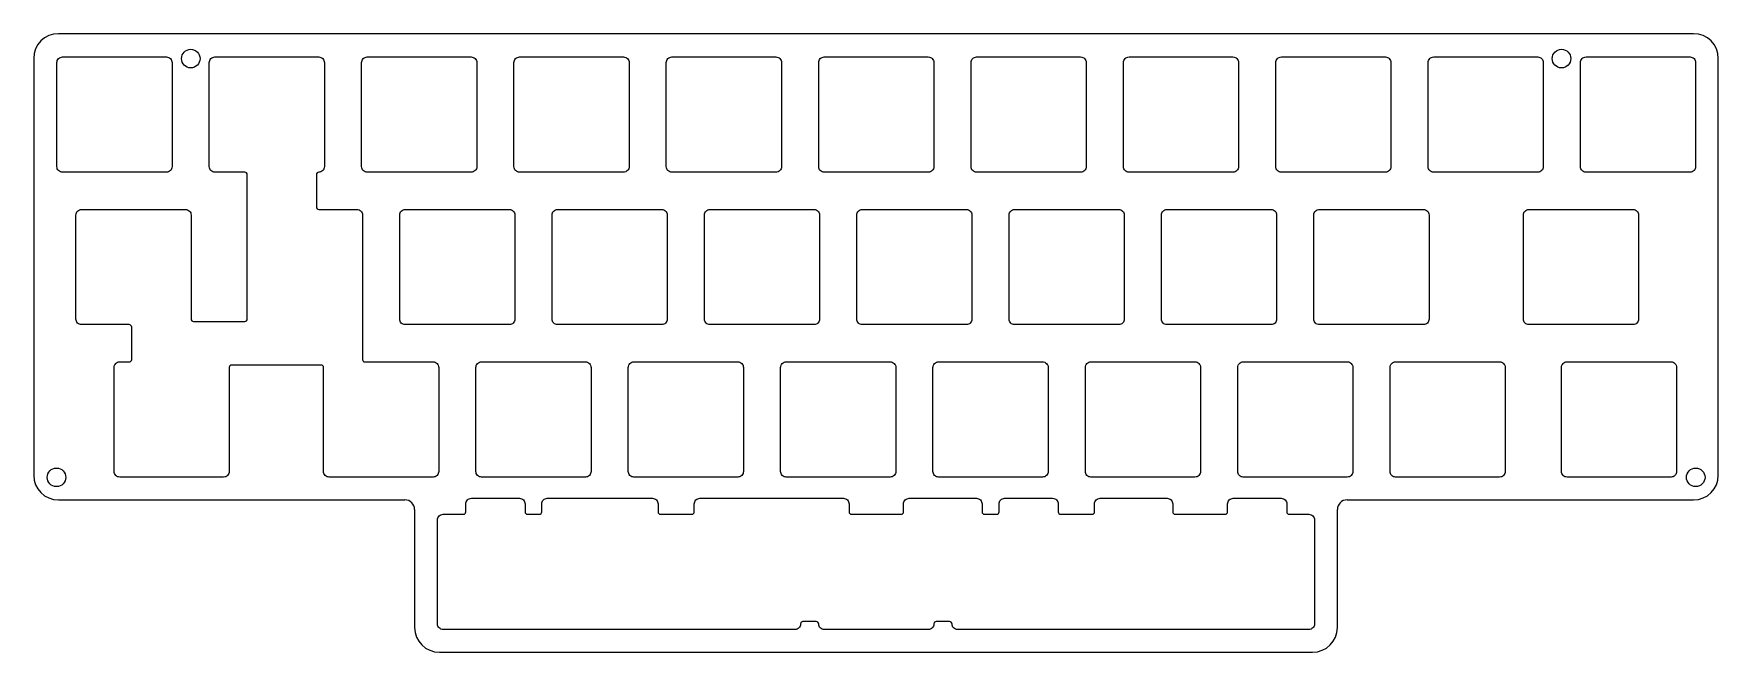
# Model space of a CAD drawing. Header units: millimetres. Extents: x 2 to 212, y 169 to 246.
import ezdxf

# ---------------------------------------------------------------- set-up
doc = ezdxf.new("R2010")
doc.units = ezdxf.units.MM
doc.layers.get('0').update_dxf_attribs({"linetype": 'CONTINUOUS'})

msp = doc.modelspace()

# ---------------------------------------------------------------- linework, layer by layer
for p, q in [((209.27, 246.18), (4.84, 246.18)), ((1.74, 243.07), (1.74, 191.02)), ((212.37, 191.02), (212.37, 243.07)), ((4.84, 187.92), (48.16, 187.92)), ((165.95, 187.92), (209.27, 187.92)), ((49.36, 186.72), (49.36, 171.98)), ((164.75, 171.98), (164.75, 186.72)), ((52.46, 168.88), (161.65, 168.88))]:
    msp.add_line(p, q)
for points in [[(5.34, 243.27), (18.34, 243.27, -0.414214), (19.04, 242.57), (19.04, 229.57, -0.414214), (18.34, 228.87), (5.34, 228.87, -0.414214), (4.64, 229.57), (4.64, 242.57, -0.414214)], [(37.39, 228.87, 0.414214), (37.09, 228.57), (37.09, 224.52, 0.414214), (37.39, 224.22), (42.15, 224.22, -0.414214), (42.85, 223.52), (42.85, 205.47, 0.414214), (43.15, 205.17), (51.68, 205.17, -0.414214), (52.38, 204.47), (52.38, 191.47, -0.414214), (51.68, 190.77), (38.68, 190.77, -0.414214), (37.98, 191.47), (37.98, 204.47, 0.414214), (37.68, 204.77), (26.49, 204.77, 0.414214), (26.19, 204.47), (26.19, 191.47, -0.414214), (25.49, 190.77), (12.49, 190.77, -0.414214), (11.79, 191.47), (11.79, 204.47, -0.414214), (12.49, 205.17), (13.69, 205.17, 0.414214), (13.99, 205.47), (13.99, 209.52, 0.414214), (13.69, 209.82), (7.72, 209.82, -0.414214), (7.02, 210.52), (7.02, 223.52, -0.414214), (7.72, 224.22), (20.72, 224.22, -0.414214), (21.42, 223.52), (21.42, 210.52, 0.414214), (21.72, 210.22), (28.15, 210.22, 0.414214), (28.45, 210.52), (28.45, 228.57, 0.414214), (28.15, 228.87), (24.39, 228.87, -0.414214), (23.69, 229.57), (23.69, 242.57, -0.414214), (24.39, 243.27), (37.39, 243.27, -0.414214), (38.09, 242.57), (38.09, 229.57, -0.414214)], [(57.14, 242.57), (57.14, 229.57, -0.414214), (56.44, 228.87), (43.44, 228.87, -0.414214), (42.74, 229.57), (42.74, 242.57, -0.414214), (43.44, 243.27), (56.44, 243.27, -0.414214)], [(76.19, 242.57), (76.19, 229.57, -0.414214), (75.49, 228.87), (62.49, 228.87, -0.414214), (61.79, 229.57), (61.79, 242.57, -0.414214), (62.49, 243.27), (75.49, 243.27, -0.414214)], [(95.24, 242.57), (95.24, 229.57, -0.414214), (94.54, 228.87), (81.54, 228.87, -0.414214), (80.84, 229.57), (80.84, 242.57, -0.414214), (81.54, 243.27), (94.54, 243.27, -0.414214)], [(114.29, 242.57), (114.29, 229.57, -0.414214), (113.59, 228.87), (100.59, 228.87, -0.414214), (99.89, 229.57), (99.89, 242.57, -0.414214), (100.59, 243.27), (113.59, 243.27, -0.414214)], [(133.34, 242.57), (133.34, 229.57, -0.414214), (132.64, 228.87), (119.64, 228.87, -0.414214), (118.94, 229.57), (118.94, 242.57, -0.414214), (119.64, 243.27), (132.64, 243.27, -0.414214)], [(152.39, 242.57), (152.39, 229.57, -0.414214), (151.69, 228.87), (138.69, 228.87, -0.414214), (137.99, 229.57), (137.99, 242.57, -0.414214), (138.69, 243.27), (151.69, 243.27, -0.414214)], [(171.44, 242.57), (171.44, 229.57, -0.414214), (170.74, 228.87), (157.74, 228.87, -0.414214), (157.04, 229.57), (157.04, 242.57, -0.414214), (157.74, 243.27), (170.74, 243.27, -0.414214)], [(190.49, 242.57), (190.49, 229.57, -0.414214), (189.79, 228.87), (176.79, 228.87, -0.414214), (176.09, 229.57), (176.09, 242.57, -0.414214), (176.79, 243.27), (189.79, 243.27, -0.414214)], [(209.54, 242.57), (209.54, 229.57, -0.414214), (208.84, 228.87), (195.84, 228.87, -0.414214), (195.14, 229.57), (195.14, 242.57, -0.414214), (195.84, 243.27), (208.84, 243.27, -0.414214)], [(61.9, 223.52), (61.9, 210.52, -0.414214), (61.2, 209.82), (48.2, 209.82, -0.414214), (47.5, 210.52), (47.5, 223.52, -0.414214), (48.2, 224.22), (61.2, 224.22, -0.414214)], [(80.95, 223.52), (80.95, 210.52, -0.414214), (80.25, 209.82), (67.25, 209.82, -0.414214), (66.55, 210.52), (66.55, 223.52, -0.414214), (67.25, 224.22), (80.25, 224.22, -0.414214)], [(100, 223.52), (100, 210.52, -0.414214), (99.3, 209.82), (86.3, 209.82, -0.414214), (85.6, 210.52), (85.6, 223.52, -0.414214), (86.3, 224.22), (99.3, 224.22, -0.414214)], [(119.05, 223.52), (119.05, 210.52, -0.414214), (118.35, 209.82), (105.35, 209.82, -0.414214), (104.65, 210.52), (104.65, 223.52, -0.414214), (105.35, 224.22), (118.35, 224.22, -0.414214)], [(138.1, 223.52), (138.1, 210.52, -0.414214), (137.4, 209.82), (124.4, 209.82, -0.414214), (123.7, 210.52), (123.7, 223.52, -0.414214), (124.4, 224.22), (137.4, 224.22, -0.414214)], [(157.15, 223.52), (157.15, 210.52, -0.414214), (156.45, 209.82), (143.45, 209.82, -0.414214), (142.75, 210.52), (142.75, 223.52, -0.414214), (143.45, 224.22), (156.45, 224.22, -0.414214)], [(176.2, 223.52), (176.2, 210.52, -0.414214), (175.5, 209.82), (162.5, 209.82, -0.414214), (161.8, 210.52), (161.8, 223.52, -0.414214), (162.5, 224.22), (175.5, 224.22, -0.414214)], [(202.4, 223.52), (202.4, 210.52, -0.414214), (201.7, 209.82), (188.7, 209.82, -0.414214), (188, 210.52), (188, 223.52, -0.414214), (188.7, 224.22), (201.7, 224.22, -0.414214)], [(57.03, 191.47), (57.03, 204.47, -0.414214), (57.73, 205.17), (70.73, 205.17, -0.414214), (71.43, 204.47), (71.43, 191.47, -0.414214), (70.73, 190.77), (57.73, 190.77, -0.414214)], [(76.08, 191.47), (76.08, 204.47, -0.414214), (76.78, 205.17), (89.78, 205.17, -0.414214), (90.48, 204.47), (90.48, 191.47, -0.414214), (89.78, 190.77), (76.78, 190.77, -0.414214)], [(95.13, 191.47), (95.13, 204.47, -0.414214), (95.83, 205.17), (108.83, 205.17, -0.414214), (109.53, 204.47), (109.53, 191.47, -0.414214), (108.83, 190.77), (95.83, 190.77, -0.414214)], [(114.18, 191.47), (114.18, 204.47, -0.414214), (114.88, 205.17), (127.88, 205.17, -0.414214), (128.58, 204.47), (128.58, 191.47, -0.414214), (127.88, 190.77), (114.88, 190.77, -0.414214)], [(133.23, 191.47), (133.23, 204.47, -0.414214), (133.93, 205.17), (146.93, 205.17, -0.414214), (147.63, 204.47), (147.63, 191.47, -0.414214), (146.93, 190.77), (133.93, 190.77, -0.414214)], [(152.28, 191.47), (152.28, 204.47, -0.414214), (152.98, 205.17), (165.98, 205.17, -0.414214), (166.68, 204.47), (166.68, 191.47, -0.414214), (165.98, 190.77), (152.98, 190.77, -0.414214)], [(171.33, 191.47), (171.33, 204.47, -0.414214), (172.03, 205.17), (185.03, 205.17, -0.414214), (185.73, 204.47), (185.73, 191.47, -0.414214), (185.03, 190.77), (172.03, 190.77, -0.414214)], [(192.76, 191.47), (192.76, 204.47, -0.414214), (193.46, 205.17), (206.46, 205.17, -0.414214), (207.16, 204.47), (207.16, 191.47, -0.414214), (206.46, 190.77), (193.46, 190.77, -0.414214)], [(116.56, 172.42, 0.414214), (116.26, 172.72), (114.59, 172.72, 0.414214), (114.29, 172.42, -0.414214), (113.59, 171.72), (100.59, 171.72, -0.414214), (99.89, 172.42, 0.414214), (99.59, 172.72), (97.92, 172.72, 0.414214), (97.62, 172.42, -0.414214), (96.92, 171.72), (52.93, 171.72, -0.414214), (52.23, 172.42), (52.23, 185.42, -0.414214), (52.93, 186.12), (55.47, 186.12, 0.414214), (55.77, 186.42), (55.77, 187.42, -0.414214), (56.47, 188.12), (62.47, 188.12, -0.414214), (63.17, 187.42), (63.17, 186.42, 0.414214), (63.47, 186.12), (64.96, 186.12, 0.414214), (65.26, 186.42), (65.26, 187.42, -0.414214), (65.96, 188.12), (79.1, 188.12, -0.414214), (79.8, 187.42), (79.8, 186.42, 0.414214), (80.1, 186.12), (84.04, 186.12, 0.414214), (84.34, 186.42), (84.34, 187.42, -0.414214), (85.04, 188.12), (102.98, 188.12, -0.414214), (103.68, 187.42), (103.68, 186.42, 0.414214), (103.98, 186.12), (110.2, 186.12, 0.414214), (110.5, 186.42), (110.5, 187.42, -0.414214), (111.2, 188.12), (119.62, 188.12, -0.414214), (120.32, 187.42), (120.32, 186.42, 0.414214), (120.62, 186.12), (122.14, 186.12, 0.414214), (122.44, 186.42), (122.44, 187.42, -0.414214), (123.14, 188.12), (129.14, 188.12, -0.414214), (129.84, 187.42), (129.84, 186.42, 0.414214), (130.14, 186.12), (134.08, 186.12, 0.414214), (134.38, 186.42), (134.38, 187.42, -0.414214), (135.08, 188.12), (143.46, 188.12, -0.414214), (144.16, 187.42), (144.16, 186.42, 0.414214), (144.46, 186.12), (150.72, 186.12, 0.414214), (151.02, 186.42), (151.02, 187.42, -0.414214), (151.72, 188.12), (157.72, 188.12, -0.414214), (158.42, 187.42), (158.42, 186.42, 0.414214), (158.72, 186.12), (161.18, 186.12, -0.414214), (161.88, 185.42), (161.88, 172.42, -0.414214), (161.18, 171.72), (117.26, 171.72, -0.414214)]]:
    msp.add_lwpolyline(points, format="xyb", close=True)
for centre in [(21.38, 243.07), (192.77, 243.07), (4.59, 190.74), (209.55, 190.74)]:
    msp.add_circle(centre, 1.16)
for centre, radius, start, end in [((48.16, 186.72), 1.2, 0, 90), ((165.95, 186.72), 1.2, 90, 180), ((52.46, 171.98), 3.1, 180, 270), ((161.65, 171.98), 3.1, -90, 0)]:
    msp.add_arc(centre, radius, start, end)
for points in [[(4.84, 246.18), (3.11, 246.18), (1.74, 244.8), (1.74, 243.07)], [(212.37, 243.07), (212.37, 244.8), (211, 246.18), (209.27, 246.18)], [(1.74, 191.02), (1.74, 189.3), (3.11, 187.92), (4.84, 187.92)], [(209.27, 187.92), (211, 187.92), (212.37, 189.3), (212.37, 191.02)]]:
    msp.add_open_spline(points, degree=3)

doc.saveas('drawing.dxf')
